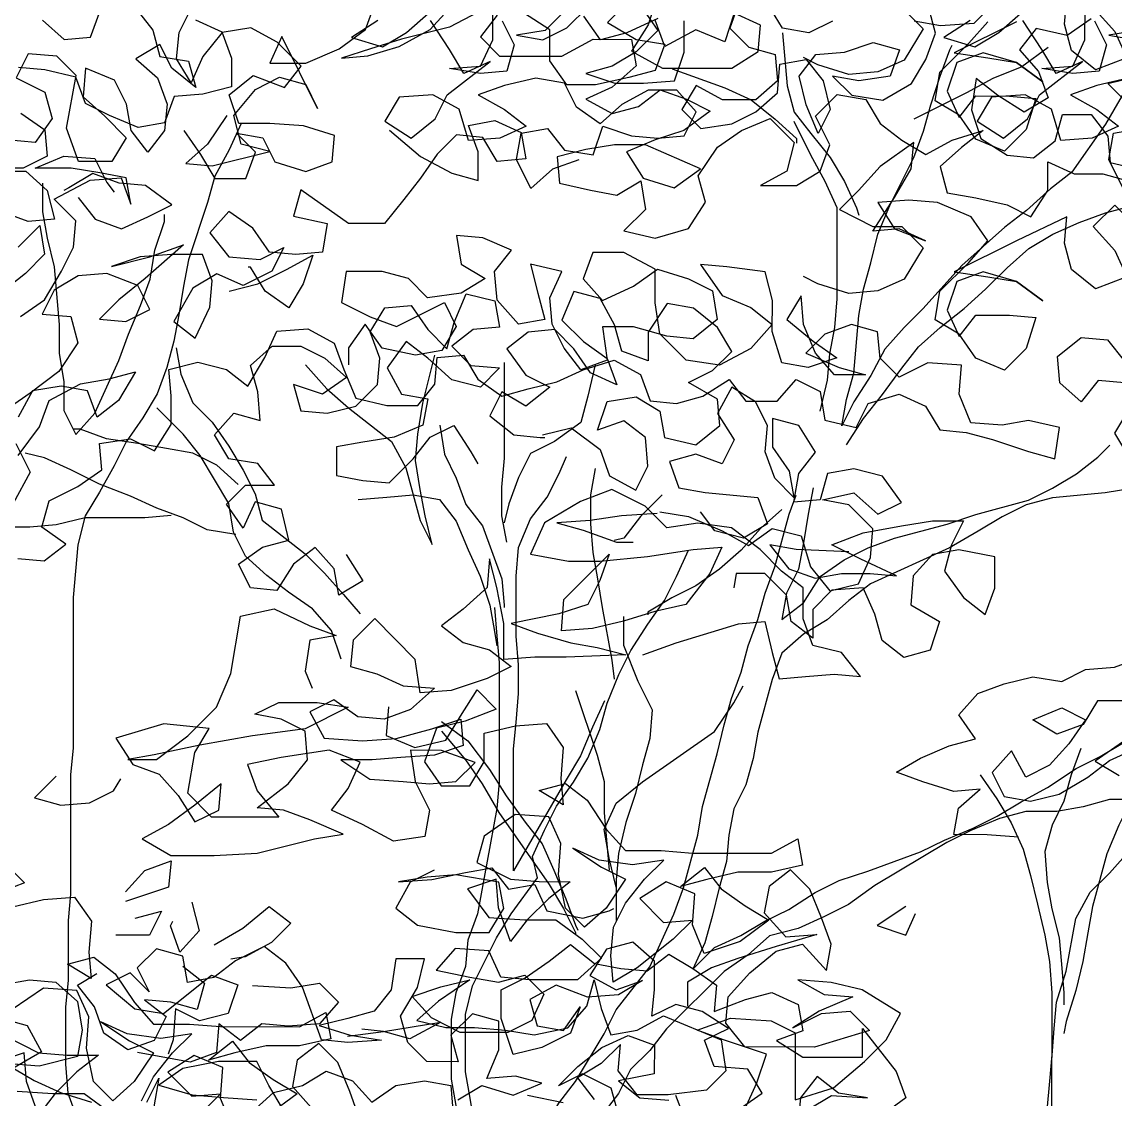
# Model space of a CAD drawing. Header units: inches. Extents: x 350994 to 353538, y 1581369 to 1583842.
# Drawn here: x 351477.077 to 351477.82, y 1583492.566 to 1583493.299 of the extents above; entities that cross this region are included whole.
import ezdxf

# ---------------------------------------------------------------- set-up
doc = ezdxf.new("R2010")
doc.units = ezdxf.units.IN
doc.header["$MEASUREMENT"] = 0
doc.linetypes.add('1', pattern=[0])
doc.layers.add('FOREST', color=96, linetype='Continuous')
doc.layers.add('TREE', color=81, linetype='1')

# ---------------------------------------------------------------- blocks, each defined once
blk = doc.blocks.new('TREE_4')
at = {"color": 94}
for points in [[(576.5, 8219), (602.5, 8190.1), (616.9, 8158.2), (579.3, 8143.8), (550.4, 8167), (541.8, 8198.8), (544.7, 8230.6)], [(483.9, 8201.7), (408.7, 8164.2), (449.2, 8158.4), (483.9, 8152.6), (515.7, 8129.4), (483.9, 8152.6), (443.4, 8164.2), (411.6, 8152.6), (400, 8118), (414.4, 8086.1), (434.7, 8112.2), (475.2, 8112.1), (507, 8109.2), (495.4, 8071.6), (469.3, 8045.6), (434.7, 8060.1), (414.4, 8089), (385.6, 8106.4), (391.4, 8141.1), (426.1, 8175.8), (449.2, 8201.8)], [(345.2, 8219.2), (371.2, 8193.2), (348, 8155.6), (316.2, 8141.2), (281.5, 8138.3), (243.9, 8149.9), (226.6, 8158.6)], [(-507.5, 8204.1), (-475.7, 8189.7), (-464.2, 8157.8), (-464.2, 8123.2), (-498.9, 8114.5), (-533.6, 8111.7), (-545.2, 8079.9), (-577, 8074.1), (-611.7, 8088.6), (-640.6, 8103.1), (-652.2, 8134.9), (-689.7, 8143.6), (-721.5, 8146.5)], [(-718.7, 8091.6), (-689.8, 8071.3), (-686.9, 8039.5), (-715.9, 8025.1), (-756.3, 8025.1)], [(-722.1, 7553.8), (-690.3, 7550.9), (-664.2, 7571.1), (-693.1, 7591.4), (-684.4, 7623.2), (-649.7, 7640.5), (-620.8, 7660.7), (-623.6, 7692.5), (-586.1, 7698.2), (-557.2, 7683.8), (-536.9, 7715.5), (-536.9, 7750.2), (-539.7, 7782), (-505, 7790.7), (-470.3, 7782), (-444.3, 7761.7), (-424.1, 7796.4), (-409.6, 7828.2), (-372, 7831), (-340.2, 7813.7), (-328.7, 7781.9), (-314.2, 7747.1), (-276.7, 7738.4), (-239.1, 7738.4), (-218.8, 7764.4), (-215.9, 7796.2), (-184.1, 7799.1), (-166.8, 7770.1), (-137.9, 7749.9), (-106, 7758.5), (-71.3, 7767.2), (-39.5, 7781.6), (-1.9, 7793.1), (29.9, 7775.7), (41.4, 7743.9), (73.2, 7741), (105, 7749.7), (136.8, 7769.9), (157, 7743.8), (194.6, 7743.8), (217.8, 7769.8), (246.7, 7755.3), (252.4, 7720.6), (290, 7711.9), (304.5, 7740.8), (342.1, 7752.3), (373.9, 7737.8), (391.2, 7708.9), (423, 7706), (454.8, 7697.3), (498.2, 7682.8), (530, 7674.1), (535.8, 7711.7), (498.2, 7720.4), (466.4, 7714.6), (428.8, 7717.6), (414.4, 7752.3), (417.3, 7787), (376.8, 7789.9), (342.1, 7772.6), (319, 7795.7), (316.1, 7827.5), (284.4, 7836.2), (252.5, 7824.7), (229.4, 7801.6), (269.8, 7784.2), (301.6, 7775.5), (264.1, 7775.5), (240.9, 7801.6), (226.5, 7836.3), (223.7, 7871), (206.3, 7842.1), (238.1, 7816), (267, 7795.8), (232.3, 7784.2), (200.5, 7790), (188.9, 7827.6), (189, 7865.2), (180.3, 7899.9), (134.1, 7905.8), (102.3, 7908.7), (128.3, 7871.1), (162.9, 7856.6), (188.9, 7836.3), (162.9, 7807.4), (125.3, 7787.2), (84.8, 7793), (53, 7824.9), (47.3, 7862.5), (47.3, 7902.9), (9.8, 7923.2), (-27.8, 7923.3), (-39.4, 7891.5), (-16.3, 7865.4), (21.3, 7882.7), (50.2, 7902.9), (87.8, 7891.3), (116.7, 7876.9), (122.4, 7842.2), (93.5, 7819.1), (61.7, 7822), (21.2, 7833.6), (-16.3, 7833.6), (-10.6, 7793.1), (-42.4, 7781.6), (-62.6, 7807.6), (-77.1, 7836.6), (-79.9, 7868.4), (-65.4, 7900.2), (-103, 7908.9), (-94.4, 7874.2), (-85.7, 7842.3), (-117.5, 7836.6), (-143.5, 7865.5), (-146.4, 7900.2), (-126.1, 7926.2), (-160.8, 7940.7), (-192.6, 7943.6), (-186.9, 7908.9), (-158, 7891.6), (-186.9, 7874.2), (-227.4, 7868.5), (-250.5, 7891.7), (-282.3, 7900.4), (-325.7, 7900.4), (-331.5, 7862.8), (-296.8, 7845.4), (-265, 7833.8), (-207.1, 7862.7), (-192.7, 7833.8), (-210.1, 7804.9), (-241.9, 7799.1), (-282.4, 7807.8), (-302.6, 7836.8), (-322.8, 7807.9), (-322.9, 7787.6)], [(-470, 8088.5), (-493.2, 8053.8), (-519.3, 8030.7), (-487.5, 8027.8), (-418, 8045), (-452.7, 8053.8), (-461.4, 8088.5), (-435.3, 8120.2), (-406.4, 8134.7), (-374.6, 8126), (-360.2, 8097), (-403.5, 8183.8), (-417.9, 8152), (-374.6, 8152), (-334.1, 8169.3), (-302.3, 8192.4), (-290.7, 8224.2)], [(-140.3, 8226.9), (-201.1, 8195.2), (-258.9, 8180.8), (-296.5, 8169.3), (-331.2, 8157.7), (-299.4, 8160.6), (-261.8, 8172.1), (-224.2, 8192.3), (-198.1, 8221.2)], [(50.5, 8235.4), (38.9, 8197.9), (18.7, 8166.1), (56.2, 8145.8), (140.1, 8145.7), (171.9, 8165.9), (174.8, 8197.7), (143, 8212.2), (131.4, 8177.5), (96.7, 8192), (59.1, 8171.8), (47.6, 8203.6)], [(12.9, 8223.9), (-10.2, 8200.8), (24.4, 8180.5), (59.1, 8174.7), (47.5, 8142.9), (15.7, 8134.3), (-24.8, 8125.6), (-59.4, 8125.7), (-79.7, 8154.6), (-79.6, 8192.2), (-111.4, 8212.5)], [(-143.2, 8209.6), (-163.5, 8183.6), (-140.4, 8160.4), (-65.2, 8160.4), (-27.6, 8180.6), (18.7, 8180.5), (24.4, 8148.7), (-4.5, 8122.7), (-36.3, 8108.3), (-4.5, 8090.9), (27.3, 8099.6), (53.3, 8119.8), (85.1, 8108.2), (114, 8093.7), (82.2, 8070.6), (47.5, 8059.1), (12.8, 8044.7), (33, 8012.8), (70.5, 8001.2), (102.4, 8024.3), (35.9, 8053.3), (-1.7, 8053.3), (-36.4, 8047.6), (-71.1, 8038.9), (-68.2, 8007.1), (-30.7, 7998.4), (1.1, 7992.6), (30.1, 8009.9), (35.8, 7975.2), (9.8, 7949.2), (47.4, 7940.5), (87.8, 7952.1), (108.1, 7983.8), (99.5, 8015.7), (122.6, 8050.3), (151.6, 8070.5), (186.3, 8085), (215.2, 8056), (206.5, 8021.3), (174.6, 8004), (218, 8004), (246.9, 8021.3), (258.5, 8053.1), (241.2, 8087.8), (267.3, 8113.8), (301.9, 8108), (319.3, 8079.1), (345.3, 8058.8), (374.2, 8041.4), (406, 8058.7), (443.6, 8070.3), (417.5, 8050.1), (391.5, 8027), (400.1, 7995.1), (434.8, 7989.3), (472.4, 7980.6), (501.3, 7966.1), (521.6, 7997.9), (521.6, 8032.6), (553.4, 8018.1), (588.1, 8018.1), (619.9, 8009.4)], [(625.6, 7957.4), (602.5, 7980.5), (576.5, 7954.5), (602.5, 7925.6), (616.9, 7893.7), (579.3, 7879.3), (550.4, 7902.5), (541.8, 7934.3), (544.7, 7966.1), (483.9, 7937.2), (408.7, 7899.7), (449.2, 7893.9), (483.9, 7888.1), (515.7, 7864.9), (483.9, 7888.1), (443.4, 7899.7), (411.6, 7888.2), (400, 7853.5), (414.4, 7821.7), (434.7, 7847.7), (475.2, 7847.6), (507, 7844.7), (495.4, 7807.1), (469.3, 7781.1), (434.7, 7795.6), (414.4, 7824.5), (385.6, 7841.9), (391.4, 7876.6), (426.1, 7911.3), (449.2, 7937.3), (429, 7966.2), (388.6, 7983.6), (353.9, 7986.5), (316.3, 7983.7), (336.5, 7951.8), (374.1, 7937.3), (342.3, 7951.8), (310.5, 7949), (336.5, 7989.4), (356.8, 8024.1), (359.7, 8055.9), (319.2, 8027), (293.2, 7998.1), (270, 7975), (310.5, 7954.7), (345.2, 7954.7), (371.2, 7928.7), (348, 7891.1), (316.2, 7876.7), (281.5, 7873.8), (243.9, 7885.4), (226.6, 7894.1)], [(1207.1, 8114.9), (1204.1, 8080.2), (1238.8, 8065.7), (1276.4, 8074.4), (1293.8, 8103.3), (1314.1, 8135.1), (1337.2, 8111.9), (1299.6, 8097.5), (1264.9, 8088.8), (1250.4, 8048.4), (1270.6, 8019.4), (1305.3, 8019.4), (1322.6, 8048.3), (1322.7, 8083), (1360.3, 8091.6), (1397.9, 8094.5), (1418.1, 8065.6), (1415.1, 8028), (1418, 7996.2), (1389.1, 8013.6), (1420.9, 8022.2), (1446.9, 8001.9), (1470, 7967.2), (1493.1, 7941.2), (1536.5, 7941.1), (1574.1, 7938.2), (1669.5, 7938.1), (1701.3, 7955.4), (1707.1, 7923.6), (1669.5, 7915), (1629, 7915), (1591.4, 7906.4), (1559.6, 7897.7), (1588.5, 7920.8), (1608.7, 7894.8), (1637.6, 7874.5), (1666.5, 7857.2), (1631.8, 7831.2), (1588.4, 7816.8), (1574, 7851.5), (1576.9, 7889.1), (1542.3, 7903.5), (1510.4, 7883.3), (1539.3, 7854.4), (1574, 7857.3), (1550.9, 7834.1), (1507.5, 7799.5), (1478.5, 7782.2), (1475.7, 7814), (1478.6, 7848.7), (1493.1, 7877.6), (1516.2, 7906.5), (1539.4, 7929.6), (1501.8, 7923.8), (1461.3, 7929.6), (1429.5, 7944.1), (1464.2, 7921), (1493.1, 7906.5), (1469.9, 7871.8), (1443.9, 7848.7), (1420.8, 7871.8), (1412.2, 7912.3), (1415.1, 7949.9), (1400.7, 7981.7), (1360.2, 7984.7), (1322.6, 7958.7), (1313.9, 7926.9), (1354.3, 7906.6), (1389, 7903.7), (1426.6, 7903.6), (1400.6, 7883.4), (1374.5, 7857.4), (1354.3, 7831.4), (1339.8, 7871.9), (1337, 7906.6), (1302.3, 7895.1), (1328.3, 7860.4), (1371.6, 7857.4), (1409.2, 7857.4), (1441, 7834.2), (1464.1, 7811.1), (1435.2, 7785.1), (1377.3, 7785.1), (1342.6, 7788.1), (1328.2, 7819.9), (1287.7, 7822.8), (1264.6, 7796.8), (1305.1, 7788.1), (1339.8, 7782.3), (1371.6, 7790.9), (1394.7, 7767.8), (1380.2, 7736), (1351.3, 7721.6), (1293.4, 7721.6), (1258.8, 7739), (1235.6, 7765), (1270.4, 7776.6), (1305.1, 7785.2), (1267.4, 7759.2), (1241.4, 7736.1), (1276.1, 7727.4), (1310.8, 7727.4), (1348.4, 7724.5), (1383.1, 7718.6), (1423.5, 7727.3), (1446.7, 7753.3), (1455.4, 7785.1), (1464, 7750.4), (1475.6, 7718.6), (1507.4, 7724.3), (1539.2, 7741.6), (1608.6, 7712.7), (1614.3, 7675.1), (1591.2, 7652), (1544.9, 7646.2), (1507.3, 7646.2), (1484.2, 7675.2), (1487.1, 7707), (1464, 7683.9), (1435.1, 7666.6), (1455.3, 7640.5)], [(1637.4, 7628.8), (1651.9, 7660.6), (1663.5, 7695.3), (1611.5, 7712.7), (1579.7, 7724.2), (1620.2, 7738.7), (1669.3, 7735.7), (1698.2, 7721.2), (1698.1, 7640.3), (1744.4, 7654.7), (1782, 7686.5), (1808.1, 7712.5), (1825.5, 7744.3), (1779.2, 7773.2), (1741.6, 7781.9), (1701.2, 7784.9), (1733, 7767.5), (1767.6, 7764.6), (1727.2, 7747.2), (1695.3, 7727), (1730, 7744.3), (1764.7, 7747.2), (1787.8, 7724.1), (1721.3, 7703.9), (1637.5, 7704), (1614.4, 7732.9), (1617.3, 7764.7), (1643.3, 7793.6), (1675.2, 7819.6), (1707, 7828.2), (1735.9, 7796.4), (1741.7, 7828.2), (1730.1, 7860), (1715.7, 7894.7), (1692.6, 7917.9), (1666.6, 7897.6), (1660.8, 7865.8), (1686.8, 7836.9), (1724.3, 7839.8), (1675.2, 7825.4), (1628.9, 7810.9), (1597.1, 7799.4), (1568.2, 7782.1), (1568.1, 7753.2)], [(-273.5, 8070.9), (-235.9, 8039.1), (-198.3, 8018.8), (-166.5, 8010.1), (-166.5, 8044.8), (-178, 8076.6), (-146.2, 8082.4), (-114.4, 8067.9), (-108.7, 8036.1), (-143.4, 8033.2), (-160.7, 8062.2), (-192.5, 8065.1), (-215.7, 8042), (-235.9, 8013.1), (-256.2, 7987.1), (-279.3, 7958.2), (-322.7, 7958.2), (-380.5, 7998.7), (-389.2, 7967), (-348.7, 7958.2), (-354.5, 7923.6), (-386.4, 7920.7), (-418.2, 7923.6), (-438.4, 7952.5), (-467.3, 7972.8), (-490.4, 7946.8), (-467.3, 7917.9), (-429.7, 7914.9), (-400.8, 7929.4), (-415.3, 7900.5), (-450, 7883.2), (-481.8, 7897.6), (-510.7, 7880.3), (-533.9, 7839.9), (-507.9, 7819.6), (-490.5, 7857.2), (-487.6, 7889), (-499.1, 7920.8), (-536.7, 7920.8), (-574.3, 7918), (-609, 7906.4), (-562.7, 7918), (-522.2, 7932.4), (-568.5, 7891.9), (-600.4, 7866), (-623.5, 7842.8), (-591.7, 7839.9), (-562.8, 7854.4), (-577.2, 7883.3), (-614.8, 7897.8), (-649.5, 7894.9), (-678.4, 7877.6), (-692.9, 7848.7), (-658.2, 7845.8), (-649.6, 7814), (-672.7, 7779.3), (-707.4, 7753.3), (-736.4, 7733.1)], [(-722, 7678.1), (-695.9, 7712.8), (-684.3, 7744.6), (-646.7, 7764.8), (-612, 7770.5), (-580.2, 7779.2), (-600.5, 7744.5), (-626.5, 7724.3), (-638, 7756.1), (-669.8, 7761.9), (-704.5, 7756.2), (-721.9, 7724.4)], [(-724.8, 7692.6), (-707.5, 7657.9), (-727.8, 7620.3)], [(-721.7, 7929.7), (-695.7, 7955.7), (-689.9, 7921), (-713.1, 7897.9), (-742, 7874.8)], [(-718.9, 7845.8), (-690, 7866), (-669.7, 7900.7), (-655.2, 7929.6), (-652.3, 7961.4), (-678.3, 7987.5), (-634.9, 8010.5), (-597.3, 8013.4), (-585.8, 7981.6), (-591.6, 8013.4), (-623.4, 8019.2), (-658, 8025), (-701.4, 8025.1), (-666.7, 8039.5), (-629.1, 8036.6), (-614.7, 8007.6), (-606, 7996.1)], [(744.1, 7925.4), (767.3, 7902.3), (729.7, 7887.9)], [(752.8, 7873.4), (790.4, 7882), (828, 7884.9), (848.2, 7856), (845.2, 7818.4), (848.1, 7786.6), (819.2, 7803.9), (851, 7812.6), (877, 7792.3), (900.1, 7757.6), (923.2, 7731.6), (966.6, 7731.5), (1004.2, 7728.6), (1099.6, 7728.5), (1131.4, 7745.8), (1137.2, 7714), (1099.6, 7705.4), (1059.1, 7705.4), (1021.5, 7696.8), (989.7, 7688.1), (1018.6, 7711.2), (1038.8, 7685.2), (1067.7, 7664.9), (1096.6, 7647.5), (1061.9, 7621.6)], [(1018.5, 7607.1), (1004.1, 7641.9), (1007, 7679.4), (972.3, 7693.9), (940.5, 7673.7), (969.4, 7644.8), (1004.1, 7647.6), (981, 7624.5)], [(908.7, 7639), (923.2, 7667.9), (946.3, 7696.8), (969.5, 7719.9), (931.9, 7714.2), (891.4, 7720), (859.6, 7734.5), (894.3, 7711.3), (923.2, 7696.9), (900, 7662.2), (874, 7639.1), (850.9, 7662.2), (842.2, 7702.7), (845.2, 7740.3), (830.7, 7772.1), (790.3, 7775), (752.7, 7749.1)], [(744, 7717.3), (784.4, 7697), (819.1, 7694.1), (856.7, 7694), (830.7, 7673.8), (804.6, 7647.8), (784.3, 7621.8), (769.9, 7662.3), (767.1, 7697), (732.4, 7685.5)], [(758.4, 7650.8), (801.7, 7647.8), (839.3, 7647.8), (871.1, 7624.6)], [(1171.8, 7618.6), (1160.2, 7650.4), (1145.8, 7685.1), (1122.7, 7708.2), (1096.7, 7688), (1090.9, 7656.2), (1116.9, 7627.3)], [(969.6, 7879), (978.3, 7844.3), (955.1, 7818.3), (943.6, 7850.1), (946.5, 7855.9)], [(-531, 7808.1), (-525.3, 7776.3), (-510.8, 7741.5), (-487.7, 7718.4), (-467.5, 7689.5), (-450.2, 7660.5), (-435.8, 7631.6), (-427.1, 7599.8), (-375.1, 7559.3), (-352, 7536.1), (-328.9, 7510.1), (-308.7, 7486.9)], [(-374.9, 7787.7), (-348.9, 7758.7), (-322.9, 7735.6), (-270.9, 7695.1), (-253.6, 7663.2), (-236.3, 7599.6), (-221.9, 7570.7), (-230.5, 7605.4), (-236.3, 7637.2), (-242, 7671.9), (-239.1, 7703.7), (-233.3, 7741.3), (-218.8, 7799.1)], [(-134.9, 7790.4), (-135, 7674.7), (-138, 7640), (-138, 7605.3), (-132.2, 7573.5)], [(-25.1, 7787.4), (-33.8, 7749.8), (-42.5, 7718), (-74.3, 7694.9), (-103.2, 7680.5), (-117.7, 7651.6), (-129.3, 7619.8), (-135.1, 7596.6)], [(-331.9, 7432), (-343.4, 7466.7), (-366.5, 7492.8), (-395.4, 7513), (-421.4, 7533.3), (-447.4, 7556.4), (-461.8, 7585.4), (-467.6, 7620.1), (-502.2, 7677.9), (-522.4, 7704), (-554.2, 7735.8)], [(1157.4, 7716.9), (1200.8, 7722.6), (1270.2, 7734.1), (1232.6, 7713.9), (1200.8, 7722.6), (1174.8, 7725.5)], [(-456, 7643.2), (-482, 7666.3), (-510.9, 7680.8), (-542.7, 7686.6), (-577.4, 7692.5), (-615, 7698.3), (-646.8, 7709.9), (-655.4, 7709.9)], [(-458.9, 7582.5), (-493.6, 7588.3), (-522.5, 7602.8), (-554.3, 7614.4), (-586.1, 7628.9), (-623.7, 7643.3), (-658.4, 7660.7), (-690.2, 7675.2), (-713.3, 7681)], [(32.4, 7437.5), (72.9, 7451.9), (148.1, 7474.9), (179.9, 7477.8), (188.6, 7440.2), (197.2, 7408.4), (229, 7411.3), (263.7, 7414.1), (295.5, 7411.2), (272.4, 7440.1), (237.7, 7448.8), (226.2, 7480.7), (226.2, 7518.2), (200.2, 7538.5), (174.2, 7564.5), (139.6, 7590.6), (99.1, 7596.4), (61.5, 7590.7), (35.5, 7616.7), (-5, 7637), (-42.6, 7622.6), (-86, 7596.6), (-103.3, 7559), (-57.1, 7550.3), (-19.5, 7550.3), (38.3, 7556), (93.3, 7564.6), (128, 7567.5), (113.5, 7535.7), (84.5, 7498.1), (46.9, 7489.5), (9.3, 7478), (-28.2, 7469.3), (-65.8, 7466.5), (-62.9, 7504), (-7.9, 7558.9), (-19.5, 7527.1), (-34, 7498.2), (-68.7, 7486.7), (-126.5, 7475.2), (-94.8, 7463.6), (-54.3, 7452), (-22.5, 7446.2), (12.2, 7437.5), (-60.1, 7434.7), (-97.7, 7434.7), (-135.3, 7431.8), (-135.2, 7475.2), (-143.9, 7518.6), (-152.5, 7553.3), (-155.4, 7518.6), (-184.4, 7492.6), (-210.4, 7472.4), (-184.4, 7452.1), (-152.6, 7443.4), (-126.6, 7423.1), (-155.5, 7408.7), (-198.9, 7394.3), (-236.5, 7391.4), (-242.2, 7431.9), (-291.3, 7481.1), (-317.4, 7455.1), (-320.3, 7423.3), (-288.5, 7414.6), (-256.7, 7400.1), (-219.1, 7397.2), (-248.1, 7371.2), (-279.9, 7359.7), (-311.7, 7362.6), (-340.6, 7382.9), (-369.5, 7368.4), (-352.2, 7336.6), (-305.9, 7333.7), (-265.5, 7336.5), (-222.1, 7348.1), (-187.4, 7359.6), (-184.5, 7327.8), (-219.2, 7316.3), (-259.7, 7313.4), (-294.4, 7310.5), (-332, 7310.6), (-297.3, 7287.4), (-256.8, 7284.5), (-225, 7281.6), (-193.2, 7284.4), (-170.1, 7307.5), (-210.5, 7322), (-248.1, 7322.1), (-242.4, 7284.5), (-225.1, 7249.8), (-230.9, 7218), (-268.5, 7212.2), (-306, 7232.5), (-343.6, 7249.9), (-323.3, 7275.9), (-308.9, 7307.7), (-346.4, 7322.2), (-404.3, 7313.5), (-444.7, 7304.9), (-433.2, 7273.1), (-407.2, 7241.3), (-488.2, 7241.3), (-517.1, 7270.3), (-508.3, 7319.4), (-491, 7348.3), (-545.9, 7354.1), (-603.7, 7336.8), (-583.5, 7305), (-551.7, 7293.4), (-528.6, 7267.4), (-508.4, 7235.6), (-479.5, 7250), (-476.6, 7281.8), (-508.4, 7255.8), (-540.2, 7232.7), (-572, 7215.4), (-537.4, 7195.1), (-485.3, 7195.1), (-433.3, 7197.9), (-363.9, 7215.2), (-329.2, 7220.9), (-369.6, 7238.3), (-401.4, 7249.9), (-433.2, 7252.8), (-395.6, 7281.7), (-372.5, 7310.6), (-375.3, 7345.3), (-404.2, 7359.8), (-436, 7365.6), (-407.1, 7380), (-360.8, 7380), (-323.2, 7374.2), (-375.3, 7348.2), (-438.9, 7339.6), (-502.5, 7328.1), (-557.5, 7316.6), (-589.3, 7310.8), (-554.6, 7310.8), (-517, 7339.7), (-482.3, 7374.3), (-464.9, 7414.8), (-453.3, 7484.2), (-412.8, 7492.8), (-369.4, 7472.5), (-337.6, 7460.9), (-369.4, 7455.2), (-375.2, 7417.6), (-366.6, 7397.3)], [(-537, 7605.7), (-568.8, 7602.8), (-641.1, 7602.9), (-675.8, 7594.2), (-707.6, 7591.4), (-779.9, 7591.4)], [(49.9, 7608), (6.6, 7605.2), (-31, 7599.4), (-71.5, 7596.6), (-39.7, 7587.9), (0.8, 7573.4), (21, 7573.4)], [(281.2, 7561.6), (217.6, 7564.5), (185.8, 7570.3), (208.9, 7541.4), (240.7, 7529.8), (272.5, 7535.5), (307.2, 7535.5), (339, 7532.6), (295.7, 7552.9), (261, 7570.2), (298.6, 7584.7), (344.8, 7593.3), (382.4, 7599.1), (420, 7599), (405.5, 7570.1), (396.8, 7538.3), (419.9, 7506.5), (445.9, 7486.2), (457.5, 7518), (457.6, 7555.6), (414.2, 7564.3), (382.4, 7558.6), (359.2, 7532.6), (356.3, 7497.9), (391, 7477.6), (379.4, 7442.9), (347.6, 7434.3), (321.6, 7454.5), (312.9, 7486.4), (298.5, 7518.2), (260.9, 7515.3), (237.8, 7492.2), (237.7, 7457.5), (211.7, 7477.8), (206, 7509.6), (180, 7535.6), (145.3, 7535.7), (142.4, 7518.3)], [(613.1, 6881.8), (598.6, 6852.9), (555.1, 6757.5), (540.7, 6728.6), (523.3, 6699.7), (517.5, 6731.5), (517.6, 6769.1), (520.5, 6803.8), (526.3, 6838.5), (526.4, 6948.4), (529.3, 6986), (532.3, 7017.8), (543.9, 7055.3), (555.5, 7118.9), (572.9, 7150.7), (596, 7173.8), (622.1, 7202.7)], [(9.4, 7483.7), (9.3, 7449), (26.6, 7405.7), (43.9, 7370.9), (41, 7336.3), (32.3, 7304.5), (23.6, 7269.8), (12, 7235.1), (3.3, 7197.5), (0.4, 7165.7), (0.3, 7116.6)], [(486.2, 7217.3), (448.6, 7220.2), (408.1, 7220.3), (413.9, 7252.1), (440, 7275.2), (408.2, 7272.3), (370.6, 7283.9), (338.8, 7295.5), (367.7, 7312.8), (402.4, 7327.3), (434.2, 7335.9), (414, 7364.8), (437.2, 7390.8), (469, 7402.4), (503.7, 7411), (538.4, 7405.2), (567.3, 7419.6), (602, 7422.5), (633.8, 7434)], [(616.4, 7382), (581.7, 7382), (564.4, 7353.1), (532.5, 7341.6), (503.7, 7359), (538.4, 7373.4), (567.3, 7358.9), (547, 7330), (523.8, 7304), (494.9, 7289.6), (477.6, 7321.4), (454.4, 7295.4), (468.9, 7266.5), (500.7, 7260.7), (535.4, 7269.3), (570.1, 7289.5), (596.1, 7309.7), (627.9, 7324.2)], [(-48.6, 7394.2), (-22.6, 7316.1), (-14, 7284.3), (-14, 7246.7), (-11.1, 7209.1), (-8.3, 7177.3)], [(0.4, 7157), (-8.3, 7191.7), (-14, 7226.4), (0.5, 7258.2), (32.3, 7284.2), (119.1, 7344.9), (142.3, 7379.5), (153.8, 7399.8)], [(651.1, 7393.5), (639.5, 7358.8), (636.6, 7324.1), (633.7, 7292.3), (622.1, 7260.5), (607.6, 7231.7), (593.1, 7197), (575.7, 7133.4), (569.9, 7101.6), (564.1, 7066.9), (555.4, 7032.2), (543.8, 6994.6), (540.9, 6980.2)], [(-210.5, 7356.7), (-178.7, 7333.6), (-152.7, 7298.8), (-132.5, 7267), (-109.4, 7235.2), (-89.2, 7209.2), (-74.8, 7177.3), (-60.3, 7142.6), (-48.8, 7110.8), (-45.9, 7105)], [(-210.5, 7345.2), (-181.6, 7310.4), (-161.4, 7281.5), (-141.2, 7246.8), (-80.6, 7160), (-63.3, 7131.1), (-48.8, 7102.1), (-48.8, 7099.3)], [(561.4, 7324.2), (549.9, 7292.4), (541.1, 7260.6), (526.7, 7231.7), (518, 7199.9), (520.8, 7162.3), (526.6, 7130.5), (535.2, 7095.8), (538.1, 7064), (540.9, 7029.3), (540.9, 7014.9)], [(-676.1, 7290.7), (-702.1, 7264.7), (-670.3, 7256), (-635.6, 7258.8), (-606.7, 7273.2), (-598, 7287.7)], [(440, 7292.5), (460.2, 7263.6), (477.5, 7234.7), (491.9, 7202.8), (500.6, 7171), (509.2, 7136.3), (517.9, 7098.7), (523.6, 7066.9), (526.5, 7029.3), (526.4, 6954.2), (523.5, 6922.4), (520.6, 6887.7)], [(-219.3, 7177.5), (-248.3, 7163), (-265.6, 7131.3), (-239.6, 7111), (-193.4, 7102.3), (-152.9, 7102.2), (-135.5, 7131.1), (-141.3, 7162.9), (-193.3, 7171.7), (-228, 7168.8), (-262.7, 7163.1), (-222.2, 7165.9), (-181.8, 7174.5), (-149.9, 7180.3), (-129.7, 7154.3), (-97.9, 7160), (-83.5, 7128.2), (-40.1, 7119.5), (-8.3, 7128.1), (-2.5, 7131)], [(350.2, 7133.6), (315.5, 7110.5), (350.2, 7098.9), (361.8, 7124.9)], [(-106.8, 6905.6), (-63.5, 6896.9)], [(3, 6882.4), (-5.6, 6914.2), (-40.3, 6931.5), (-69.2, 6917.1), (-46.1, 6940.2), (-17.1, 6963.3), (14.7, 6977.8), (46.5, 6966.2), (46.4, 6931.5), (3.1, 6922.8), (29.1, 6902.6), (63.8, 6899.6)], [(147.6, 6888), (176.5, 6908.2), (159.2, 6937.1), (118.7, 6940.1), (107.2, 6971.9), (136.1, 6986.3), (104.3, 7006.6), (72.5, 7015.3), (43.6, 7000.9), (46.5, 7032.7), (46.6, 7067.4), (20.6, 7090.5), (-11.3, 7081.9), (-31.5, 7050.1), (0.3, 7032.7), (32.1, 7044.2), (3.2, 7026.9), (-34.4, 7024.1), (-72, 7038.6), (-103.8, 7021.2), (-95.2, 6989.4), (-63.4, 6983.6), (-43.1, 7012.5), (-54.7, 6980.7), (-89.4, 6963.4), (-124.1, 6954.8), (-138.5, 6998.1), (-138.5, 7032.8), (-109.6, 7047.3), (-80.7, 7067.5), (-54.6, 7087.7), (-25.7, 7064.5), (6.1, 7058.7), (37.9, 7055.8), (63.9, 7076), (92.8, 7058.6), (121.7, 7038.4), (118.8, 7006.6), (156.4, 7021), (188.2, 7029.6), (220, 7015.2), (225.7, 6983.3), (193.9, 6971.8), (225.7, 6951.5), (298, 6951.5), (298, 6986.2), (338.5, 6934.1), (350, 6902.3), (318.2, 6879.2)], [(231.4, 6887.9), (260.4, 6905.3), (303.7, 6902.3), (269, 6908.1), (243, 6928.4), (222.8, 6902.4), (219.9, 6870.6)], [(81.1, 6882.3), (72.4, 6905.4)], [(-742.8, 6998.7), (-711, 6990), (-693.7, 6958.2), (-728.4, 6938)], [(-1000.3, 6891.9), (-994.4, 6932.4), (-1008.9, 6970), (-1037.7, 6996.1), (-1000.2, 6984.5), (-965.5, 6984.4), (-939.4, 7010.4), (-919.2, 7036.4), (-890.2, 7062.4), (-858.4, 7068.2), (-838.2, 7042.1), (-809.3, 7027.7), (-774.6, 7027.6), (-739.9, 7039.2), (-708.1, 7044.9), (-676.3, 7042), (-650.3, 7018.8), (-644.5, 6984.1), (-650.3, 6952.3), (-696.6, 6940.8), (-737.1, 6943.8), (-702.4, 6923.5), (-670.6, 6909), (-633.1, 6897.4)], [(-566.6, 6897.3), (-552.1, 6926.2), (-557.9, 6891.5)], [(-401.8, 6888.5), (-419.1, 6917.4), (-433.5, 6946.4), (-479.8, 6946.4), (-523.1, 6937.8), (-552.1, 6917.6), (-511.6, 6906), (-474, 6903), (-433.5, 6900.1)], [(-439.3, 6885.7), (-413.3, 6908.8), (-378.6, 6917.4), (-349.7, 6934.7), (-317.9, 6923.1), (-294.8, 6897.1), (-265.8, 6917.3), (-231.1, 6923), (-199.3, 6917.2), (-196.5, 6882.5)], [(-190.7, 6899.9), (-161.8, 6917.2), (-124.2, 6905.6), (-89.5, 6920), (-121.3, 6928.7), (-156, 6925.9), (-141.5, 6960.6), (-141.4, 6995.2), (-173.2, 7004), (-199.3, 6978), (-190.6, 6946.1), (-228.2, 6946.2), (-251.3, 6969.3), (-260, 7001.1), (-239.7, 7035.8), (-231, 7070.5), (-265.7, 7070.5), (-271.5, 7033), (-291.8, 7007), (-323.6, 6998.3), (-358.3, 6989.7), (-320.7, 6978.1), (-283.1, 6972.2), (-323.6, 6969.4), (-355.4, 6972.3), (-378.5, 7035.9), (-398.7, 7064.9), (-424.7, 7085.1), (-459.4, 7067.8), (-485.5, 7047.6), (-517.3, 7041.9), (-523, 7073.7), (-554.8, 7082.4), (-578, 7059.3), (-563.5, 7030.3), (-586.6, 7053.5), (-615.6, 7039.1), (-580.9, 7010.1), (-546.2, 7004.3), (-488.3, 7050.5), (-456.6, 7038.9), (-468.1, 7004.2), (-502.9, 6995.6), (-531.8, 7010.1), (-534.7, 6972.5), (-540.5, 6955.1)], [(696, 5814.8), (664.1, 5803.3), (638.1, 5780.2), (620.8, 5814.9), (626.6, 5846.7), (658.4, 5852.5), (678.6, 5826.4), (713.3, 5820.6), (724.9, 5855.3), (759.6, 5843.7), (791.4, 5840.8), (823.2, 5843.6), (837.7, 5872.5), (814.6, 5898.6), (779.9, 5898.6), (748.1, 5881.3), (722, 5858.2), (693.1, 5878.4), (678.7, 5907.4), (644, 5913.2), (606.4, 5904.5), (574.6, 5893), (606.4, 5875.6), (632.4, 5855.4), (600.6, 5840.9), (563, 5838.1), (551.4, 5875.7), (519.7, 5893.1), (479.2, 5890.2), (461.8, 5861.3), (493.6, 5841), (522.5, 5864.1), (537, 5893), (589.1, 5933.5), (557.3, 5919), (539.9, 5948), (516.8, 5982.7)], [(453.2, 5982.7), (421.4, 5962.5), (459, 5950.9), (487.9, 5968.3), (514, 5991.4)], [(603.6, 5982.6), (618, 5953.7), (609.3, 5921.9), (577.5, 5919), (539.9, 5924.8), (577.5, 5927.7), (592, 5959.5), (592, 6000)], [(678.8, 5994.1), (655.6, 5971), (620.9, 5965.2), (652.7, 5959.4), (681.6, 5973.9), (707.7, 5999.9)], [(771.3, 5999.8), (791.5, 5970.9), (765.5, 5944.9), (736.5, 5927.6), (704.7, 5918.9), (739.4, 5907.3), (774.1, 5907.3), (811.7, 5910.1), (823.3, 5944.8), (823.3, 5982.4)], [(791.5, 5985.3), (753.9, 5968), (722.1, 5959.4), (701.9, 5988.3)], [(1002.6, 5982.2), (973.7, 5967.8), (941.9, 5973.6), (924.5, 6002.6)], [(889.8, 6005.5), (878.3, 5973.7), (901.4, 5950.5), (933.2, 5941.8), (936, 5910), (910, 5886.9), (869.5, 5887), (837.7, 5904.3), (820.3, 5875.4), (843.4, 5852.3), (881, 5858), (910, 5872.5), (936, 5895.6), (938.9, 5930.3), (970.7, 5936), (991, 5910), (999.6, 5875.3), (985.1, 5846.4), (970.7, 5881.1), (962, 5915.8), (982.3, 5941.8), (1017, 5944.6), (1051.7, 5956.2), (1083.5, 5947.5), (1071.9, 5915.7), (1034.3, 5909.9), (1002.5, 5915.7), (1025.6, 5892.6), (1063.2, 5886.8), (1097.9, 5907), (1115.3, 5935.9), (1126.9, 5967.7), (1118.3, 5999.5)], [(1196.3, 6002.3), (1173.2, 5979.2), (1132.7, 5976.3), (1100.9, 5982.2)], [(1314.9, 5984.9), (1285.9, 5964.6), (1248.3, 5973.3), (1228.1, 5947.3), (1251.2, 5921.3), (1262.7, 5889.5), (1233.8, 5872.2), (1202, 5892.4), (1176, 5912.7), (1170.2, 5875.1), (1181.7, 5840.4), (1213.5, 5820.1), (1245.3, 5817.2), (1271.3, 5837.4), (1280, 5869.2), (1314.7, 5869.2), (1335, 5843.2), (1337.8, 5811.4), (1375.4, 5802.6)], [(1358.1, 5883.6), (1335, 5906.8), (1369.7, 5915.4)], [(1353.4, 5780.2), (1336.1, 5814.9), (1341.9, 5846.7), (1373.7, 5852.5)], [(1359.3, 5913.2), (1321.7, 5904.5), (1289.9, 5893), (1321.7, 5875.6), (1347.7, 5855.4), (1315.9, 5840.9), (1278.3, 5838.1), (1266.8, 5875.7), (1235, 5893.1), (1194.5, 5890.2), (1177.1, 5861.3), (1208.9, 5841), (1237.8, 5864.1), (1252.3, 5893), (1304.4, 5933.5), (1272.6, 5919), (1255.3, 5948), (1232.2, 5982.7)], [(1168.6, 5982.7), (1136.7, 5962.5), (1174.3, 5950.9), (1203.2, 5968.3), (1229.3, 5991.4)], [(1318.9, 5982.6), (1333.3, 5953.7), (1324.6, 5921.9), (1292.8, 5919), (1255.2, 5924.8), (1292.8, 5927.7), (1307.3, 5959.5), (1307.4, 6000)], [(1370.9, 5971), (1336.2, 5965.2), (1368, 5959.4)], [(48.5, 5983.1), (74.5, 5960), (106.3, 5962.8), (117.9, 5994.6)], [(161.2, 5997.5), (181.4, 5971.4), (190.1, 5939.6), (224.8, 5933.8), (233.4, 5902), (204.5, 5925.2), (190.1, 5954.1), (161.2, 5936.8), (187.2, 5913.6), (198.7, 5881.8), (195.8, 5850), (175.5, 5824), (155.3, 5850), (149.6, 5881.8), (135.1, 5910.8), (100.4, 5925.2), (97.5, 5890.6), (123.5, 5867.4), (149.5, 5841.4), (132.2, 5812.5), (91.7, 5812.5), (77.3, 5853), (88.9, 5916.6), (65.8, 5939.7), (31.1, 5942.7), (16.6, 5913.8), (51.3, 5896.4), (59.9, 5864.6), (39.6, 5835.7), (5, 5838.6)], [(-6.6, 5801), (28.1, 5801), (54.1, 5777.8), (62.7, 5743.1), (30.9, 5740.3), (-0.9, 5751.9)], [(218.9, 5850), (239.1, 5821), (256.5, 5792.1), (294, 5792.1), (305.6, 5823.9), (282.5, 5847), (314.3, 5841.2), (328.8, 5812.3), (366.3, 5800.7), (398.1, 5812.2), (401.1, 5844), (363.5, 5855.6), (323, 5858.5), (285.4, 5858.6), (273.9, 5893.3), (302.8, 5916.4), (340.4, 5901.9), (360.7, 5927.9), (331.8, 5956.8), (300, 5974.2), (265.3, 5968.5), (242.1, 5939.6), (227.7, 5907.8), (210.3, 5936.7), (213.2, 5968.5), (230.6, 6003.2)], [(941.9, 5967.8), (947.6, 5904.2), (956.2, 5872.4), (976.4, 5846.4), (999.5, 5817.4), (1016.9, 5788.5), (1031.3, 5756.7), (1034.2, 5748)], [(1352.4, 5892.3), (1332.1, 5857.6), (1291.6, 5799.8), (1265.5, 5779.6), (1236.6, 5753.6), (1210.5, 5733.4), (1158.4, 5687.2), (1112.1, 5635.2), (1089, 5612.1), (1065.8, 5586.1), (1048.5, 5554.3), (1028.2, 5522.5), (1013.7, 5493.6), (1019.5, 5525.4), (1028.2, 5557.2), (1034.1, 5626.6), (1039.9, 5658.4), (1048.6, 5690.2), (1057.3, 5724.9), (1071.8, 5759.6), (1100.7, 5817.4), (1112.3, 5849.1), (1121, 5880.9), (1132.6, 5915.6), (1144.2, 5947.4), (1147.1, 5953.2)], [(1262.8, 5950.2), (1230.9, 5927.1), (1196.2, 5912.7), (1164.4, 5895.4), (1100.8, 5863.6)], [(808.8, 5924.6), (872.4, 5901.4), (904.2, 5886.9), (933.1, 5863.8), (959.1, 5840.6), (959.1, 5834.8)], [(288.3, 5858.6), (273.8, 5826.8), (256.5, 5795), (247.8, 5763.2), (224.6, 5693.8), (218.8, 5662), (212.9, 5627.3), (207.1, 5595.5), (198.4, 5563.7), (186.8, 5532), (169.5, 5503.1), (149.2, 5474.2), (134.7, 5445.3), (117.3, 5413.5), (100, 5384.6), (91.2, 5349.9), (85.4, 5286.3), (85.2, 5104.1), (82.3, 5072.3), (82.2, 4927.8), (79.3, 4896), (79.2, 4823.7), (76.3, 4791.9), (76.2, 4722.5), (79.1, 4687.8), (90.6, 4656)], [(987.7, 5511), (996.4, 5548.6), (999.3, 5580.4), (1005.1, 5612.2), (1008.1, 5646.9), (1008.2, 5756.7), (993.7, 5788.5), (976.4, 5820.4), (956.2, 5860.9)], [(91.6, 5769.1), (111.8, 5743.1), (143.6, 5731.5), (175.5, 5745.9), (204.4, 5760.3), (172.6, 5783.5), (140.8, 5786.4), (109, 5798), (80.1, 5780.7), (74.3, 5777.8)], [(48.3, 5786.5), (48.2, 5751.8), (54, 5720), (62.6, 5685.3), (68.4, 5615.9), (68.3, 5581.2), (74.1, 5546.5), (74, 5511.8), (88.5, 5482.9), (111.6, 5508.9), (140.6, 5572.5), (152.2, 5604.3), (166.7, 5638.9), (178.3, 5670.7), (184.1, 5705.4), (195.7, 5740.1), (195.7, 5748.8)], [(1019.5, 5470.5), (1039.7, 5502.3), (1062.9, 5531.1), (1086.1, 5562.9), (1106.3, 5588.9), (1132.4, 5612), (1161.3, 5635.1), (1187.3, 5658.3), (1213.4, 5684.2), (1239.4, 5707.4), (1268.4, 5724.7), (1300.2, 5739.1), (1332, 5750.6), (1363.8, 5759.3), (1395.6, 5762.1), (1427.4, 5770.8), (1462.1, 5776.5), (1493.9, 5782.3), (1566.2, 5782.2), (1598, 5770.6), (1609.6, 5762)], [(1360.6, 5455.7), (1343.3, 5484.6), (1360.7, 5513.5)], [(1354.9, 5545.3), (1323.1, 5548.3), (1302.9, 5522.3), (1276.9, 5545.4), (1274, 5577.2), (1302.9, 5600.3), (1334.7, 5597.4), (1355, 5571.4)], [(273.7, 5656.2), (308.4, 5664.8), (343.1, 5682.2), (374.9, 5699.5), (363.3, 5664.8), (345.9, 5635.9), (317.1, 5656.2), (299.7, 5685.1), (296.8, 5685.1)], [(415.1, 5338), (435.3, 5306.2), (406.3, 5288.9), (400.6, 5320.7), (377.5, 5346.7), (351.4, 5326.5), (331.2, 5294.7), (299.4, 5297.7), (284.9, 5326.6), (313.9, 5346.8), (345.7, 5355.4), (337, 5393), (305.3, 5401.7), (290.8, 5369.9), (270.6, 5398.9), (293.7, 5422), (328.4, 5422), (308.2, 5448), (273.5, 5453.8), (256.2, 5482.7), (279.3, 5508.7), (311.1, 5500), (308.3, 5534.7), (299.6, 5566.5), (325.7, 5589.6), (360.4, 5589.6), (389.3, 5575.1), (415.3, 5552), (386.3, 5531.8), (351.6, 5543.4), (360.3, 5511.6), (392.1, 5508.6), (426.8, 5517.3), (452.8, 5543.3), (455.8, 5575.1), (444.2, 5606.9), (461.6, 5635.8), (493.4, 5638.6), (513.6, 5609.7), (536.7, 5586.6), (545.4, 5618.4), (559.9, 5653), (594.6, 5644.3), (600.4, 5612.5), (568.6, 5609.7), (542.5, 5589.5), (565.6, 5566.3), (600.3, 5563.4), (577.2, 5540.3), (542.5, 5549), (513.6, 5575), (487.6, 5595.3), (464.4, 5563.5), (481.7, 5531.7), (513.5, 5525.9), (507.7, 5494.1), (473, 5479.6), (435.4, 5473.9), (403.6, 5468.1), (403.6, 5433.4), (435.4, 5427.6), (467.2, 5424.7), (496.1, 5453.6), (516.4, 5479.6), (545.3, 5494), (565.5, 5462.2), (574.2, 5447.7)], [(652.3, 5482.4), (687, 5491), (721.7, 5465), (733.2, 5433.1), (765, 5415.8), (779.5, 5444.7), (776.6, 5479.4), (750.6, 5499.6), (718.8, 5488.1), (730.4, 5522.8), (765.1, 5528.5), (794, 5511.2), (799.7, 5479.3), (837.3, 5470.6), (866.2, 5493.7), (863.4, 5525.5), (828.7, 5545.8), (857.6, 5560.2), (880.8, 5583.4), (863.5, 5612.3), (834.6, 5635.4), (802.8, 5641.3), (779.6, 5606.6), (779.6, 5571.9), (747.8, 5583.5), (739.1, 5615.3), (721.8, 5647.1), (690, 5655.8), (675.5, 5621.1), (701.5, 5595.1), (730.4, 5574.8), (742, 5543), (710.2, 5557.5), (690, 5586.4), (666.9, 5609.6), (635, 5606.7), (609, 5586.5), (632.1, 5554.7), (661, 5540.2), (632.1, 5517.1), (603.2, 5534.5), (588.7, 5505.6), (617.6, 5482.4), (649.4, 5479.5), (655.2, 5479.5)], [(793.9, 5389.7), (828.6, 5383.9), (869, 5366.5), (900.8, 5349.1), (929.7, 5369.4), (964.4, 5360.7), (976, 5323.1), (999.1, 5294.1), (1033.8, 5302.8), (1048.3, 5334.6), (1051.2, 5369.2), (1022.3, 5398.2), (990.5, 5404), (1028.1, 5412.6), (1057, 5386.6), (1085.9, 5401), (1062.8, 5432.8), (1028.1, 5441.5), (996.3, 5435.8), (987.6, 5404), (955.8, 5401.1), (961.6, 5435.8), (981.9, 5461.8), (961.7, 5493.7), (929.9, 5502.4), (929.8, 5467.7), (950, 5438.7), (955.8, 5406.9), (932.7, 5430.1), (921.2, 5461.9), (924.1, 5493.7), (909.6, 5522.6), (880.7, 5540), (863.4, 5508.2), (883.6, 5476.4), (869.1, 5447.5), (837.3, 5459.1), (805.5, 5450.4), (817, 5418.6), (848.8, 5412.8), (912.4, 5407), (924, 5375.1), (895, 5357.8), (860.4, 5366.5), (843, 5389.7)], [(528, 5494.1), (533.7, 5459.4), (548.1, 5430.4), (559.7, 5398.6), (579.9, 5372.6), (603, 5308.9), (605.8, 5277.1), (605.8, 5274.2)], [(978.9, 5418.5), (973.1, 5386.7), (967.3, 5352), (961.5, 5320.2), (947, 5291.3), (941.2, 5259.5), (967.2, 5279.7), (987.5, 5311.5), (1016.4, 5331.7), (1045.4, 5346.1), (1077.2, 5357.7), (1140.8, 5374.9), (1175.5, 5386.5), (1239.1, 5403.8), (1268.1, 5418.2), (1297, 5435.5), (1323, 5455.7), (1337.5, 5470.2)], [(727.2, 5161.4), (712.7, 5129.6), (698.2, 5094.9), (680.8, 5066), (617.1, 4956.2), (617.2, 5034.3), (617.2, 5103.6), (620.2, 5135.4), (623.1, 5170.1), (623.1, 5204.8), (620.3, 5239.5), (620.3, 5311.8), (623.2, 5346.5), (637.7, 5381.2), (658, 5407.2), (672.5, 5436.1), (681.2, 5456.3)], [(715.9, 5441.8), (710, 5410), (710, 5375.3), (712.9, 5340.6), (718.6, 5308.8), (724.4, 5274.1), (735.9, 5210.5), (738.8, 5187.4)], [(1366.4, 5418.1), (1331.7, 5412.4), (1268.1, 5406.6), (1236.2, 5398), (1207.3, 5383.6), (1178.4, 5366.2), (1143.7, 5346), (1048.2, 5302.7), (1022.2, 5282.5), (996.1, 5259.4), (967.2, 5242.1), (941.2, 5219), (929.6, 5187.2), (912.2, 5123.6), (906.4, 5091.8), (897.7, 5060), (883.2, 5031.1), (877.4, 4999.3), (874.4, 4967.5), (865.7, 4935.7), (857, 4901), (848.3, 4869.2), (833.8, 4837.4), (859.9, 4863.4), (891.7, 4877.9), (920.6, 4895.2), (949.6, 4909.6), (981.4, 4929.8), (1010.3, 4944.3), (1045, 4955.8), (1108.6, 4978.9), (1137.6, 4993.3), (1172.3, 5007.7), (1201.2, 5022.2), (1230.1, 5039.5), (1262, 5056.8), (1296.7, 5079.9), (1325.6, 5094.3), (1354.5, 5111.6)], [(429.6, 5404.5), (464.3, 5407.4), (496.1, 5410.2), (527.9, 5404.4), (548.1, 5378.4), (562.5, 5343.7), (577, 5311.9), (588.5, 5277.1), (594.2, 5245.3), (597.1, 5228)], [(645.7, 4612.1), (654.4, 4646.8), (671.8, 4675.7), (692, 4701.7), (726.8, 4759.5), (741.3, 4788.4), (781.8, 4840.4), (810.8, 4904), (822.4, 4935.8), (839.8, 4999.4), (845.6, 5034), (863, 5097.6), (871.7, 5132.3), (880.4, 5164.1), (892, 5195.9), (900.7, 5227.7), (912.3, 5259.5), (921, 5291.3), (932.6, 5323.1), (950, 5386.7), (958.7, 5409.8)], [(796.8, 5410), (770.7, 5384), (750.5, 5358), (738.9, 5355.1)], [(941.3, 5392.5), (915.3, 5369.4), (892.1, 5343.4), (866.1, 5320.3), (837.2, 5300.1), (808.2, 5285.6), (779.3, 5268.3), (779.3, 5265.4)], [(573.4, 4545.7), (573.4, 4615.1), (570.6, 4646.9), (564.8, 4681.6), (559.1, 4713.4), (559.1, 4782.8), (567.8, 4817.4), (596.8, 4875.2), (614.2, 4904.1), (646, 4947.5), (640.3, 4973.5), (654.7, 5005.3), (669.2, 5034.2), (689.5, 5063.1), (706.9, 5092), (721.3, 5126.7), (730.1, 5158.5), (744.5, 5193.2), (759, 5222.1), (779.3, 5253.8), (799.6, 5282.7), (814, 5311.6), (828.5, 5343.4)], [(594.3, 5274.3), (597.1, 5239.6), (600, 5207.7), (599.9, 5063.2), (596.9, 5031.4), (573.7, 4904.2), (562.1, 4872.4), (559.2, 4840.6), (547.6, 4808.8), (541.8, 4777), (541.7, 4704.7), (547.5, 4672.9), (550.3, 4641.1), (550.2, 4537)], [(1377.7, 5129), (1319.8, 5088.5), (1348.7, 5071.2)], [(1371.8, 5042.2), (1337.1, 5042.3), (1305.3, 5033.6), (1273.5, 5027.9), (1235.9, 5027.9), (1204.1, 5019.3), (1169.4, 5004.8), (1140.5, 4990.4), (1053.7, 4938.4), (1021.8, 4915.3), (992.9, 4900.9), (961.1, 4886.5), (926.4, 4877.8), (900.4, 4854.7), (871.4, 4834.5), (802, 4765.2), (781.7, 4739.2), (758.6, 4716.1), (744.1, 4687.2), (723.8, 4661.2), (720.9, 4652.5)], [(148.7, 4930.6), (171.8, 4956.6), (203.7, 4968.1), (200.7, 4936.3), (148.7, 4919)], [(255.6, 4866.9), (290.3, 4887.1), (322.2, 4913.1), (348.2, 4892.8), (325, 4869.7), (293.2, 4852.4), (275.8, 4849.5)], [(160.2, 4898.8), (192, 4907.4), (177.6, 4878.5), (137.1, 4878.6)], [(218, 4840.9), (244, 4820.6), (235.3, 4788.8), (203.5, 4797.5), (171.7, 4800.5), (197.7, 4780.2), (183.2, 4751.3), (151.4, 4739.8), (122.5, 4760), (111, 4791.8), (90.8, 4817.9), (113.9, 4832.3)], [(301.8, 4817.7), (348.1, 4814.8), (382.8, 4820.5), (405.9, 4797.4), (382.7, 4771.4), (345.2, 4768.5), (313.3, 4771.4), (287.3, 4751.2), (261.3, 4771.5), (258.4, 4736.8), (226.6, 4725.2), (163, 4736.9)]]:
    blk.add_lwpolyline(points, dxfattribs=at)

msp = doc.modelspace()

# ---------------------------------------------------------------- hatches: boundary and pattern name
at = {"layer": 'FOREST', "lineweight": 5}
h = msp.add_hatch(dxfattribs=at)
h.set_pattern_fill('ANSI31', color=96, scale=50, style=0)
h.paths.add_polyline_path([(351604.92742, 1583347.98001), (351663.00361, 1583522.95042), (351611.87793, 1583545.35936), (351490.29156, 1583598.08515), (351436.56964, 1583404.46462), (351529.74504, 1583373.17051)])
h.paths.add_polyline_path([(351517.5086, 1583480.13966), (351575.36575, 1583480.13966), (351575.36575, 1583465.13966), (351517.5086, 1583465.13966)], flags=24)

# ---------------------------------------------------------------- block references
at = {"layer": 'TREE', "lineweight": 5, "xscale": 0.0005632341344607994, "yscale": 0.0005632341490127146, "zscale": 0.0005632341444477617}
for p in [(351477.06355, 1583489.92993), (351477.48079, 1583488.67931), (351476.64629, 1583488.26244)]:
    msp.add_blockref('TREE_4', p, dxfattribs=at)

doc.saveas('drawing.dxf')
